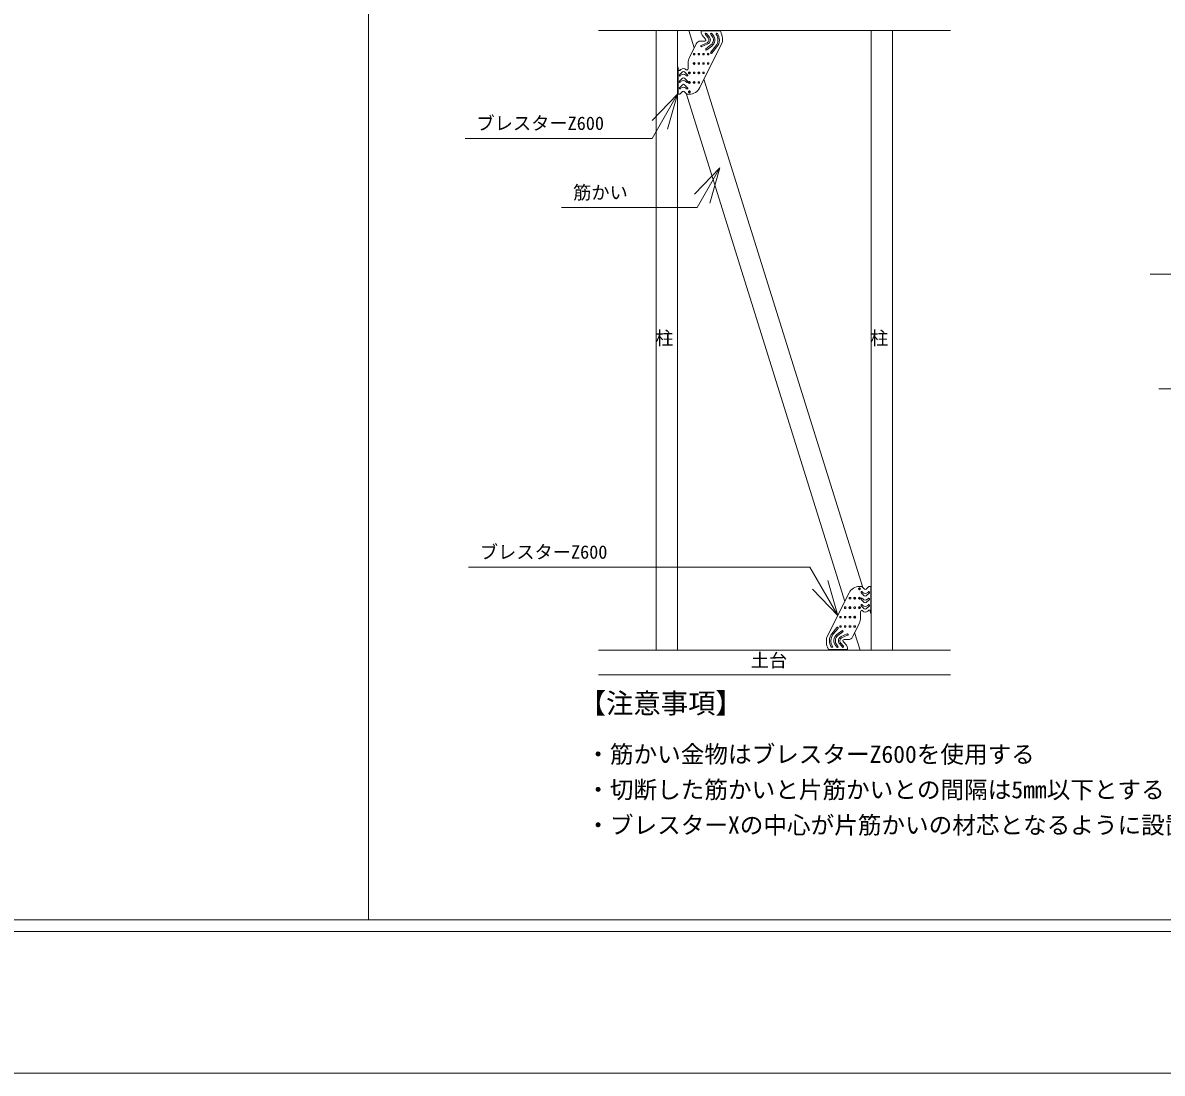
# Model space of a CAD drawing. Units: millimetres, scale not verified. Extents: x -2100 to 2100, y -1485 to 1485.
# Drawn here: x -1243 to -278, y -1400 to -510 of the extents above; entities that cross this region are included whole.
import ezdxf
from ezdxf.enums import TextEntityAlignment as Align

# ---------------------------------------------------------------- set-up
doc = ezdxf.new("R2010")
doc.units = ezdxf.units.MM
doc.header["$LTSCALE"] = 5
doc.linetypes.add('CHAIN', pattern=[18.5, 12, -1.5, 3.5, -1.5])
doc.linetypes.add('USER1', pattern=[1, 0.5, -0.5])
for name, color, linetype, lineweight in [('0-0_0', 7, 'Continuous', 18), ('0-1_レイヤ14', 6, 'Continuous', 18), ('0-2_レイヤ15', 3, 'USER1', 18), ('0-3_レイヤ0', 2, 'Continuous', 18)]:
    doc.layers.add(name, color=color, linetype=linetype, lineweight=lineweight)
doc.styles.add('ＭＳ ゴシック', font='')
doc.styles.get('ＭＳ ゴシック').set_extended_font_data('MS Gothic')

msp = doc.modelspace()

# ---------------------------------------------------------------- linework, layer by layer
at = {"layer": '0-1_レイヤ14', "color": 2}
msp.add_line((-950, -1270), (-950, 1210), dxfattribs=at)
at = {"layer": '0-2_レイヤ15', "color": 2, "linetype": 'Continuous'}
for p, q in [((2000, -1270), (-2000, -1270)), ((2000, -1280), (-2000, -1280)), ((2000, -1400), (-2000, -1400))]:
    msp.add_line(p, q, dxfattribs=at)
at = {"layer": '0-3_レイヤ0', "color": 3}
for p, q in [((-755.427, -516.629), (-457.427, -516.629)), ((-706.427, -516.629), (-706.427, -1041.629)), ((-688.427, -516.629), (-688.427, -1041.629)), ((-674.356, -531.487), (-678.998, -516.629)), ((-524.427, -516.629), (-524.427, -1041.629)), ((-506.427, -516.629), (-506.427, -1041.629)), ((-687.2, -550.741), (-688.427, -546.813)), ((-531.612, -988.443), (-666.089, -557.953)), ((-546.764, -1000.304), (-681.241, -569.814)), ((-524.427, -1011.445), (-525.619, -1007.629)), ((-533.856, -1041.629), (-538.497, -1026.77)), ((-755.427, -1041.629), (-457.427, -1041.629)), ((-755.427, -1062.629), (-457.427, -1062.629))]:
    msp.add_line(p, q, dxfattribs=at)
at = {"layer": '0-3_レイヤ0'}
for p, q in [((-668.427, -516.629), (-652.427, -516.629)), ((-668.427, -516.629), (-668.427, -518.139)), ((-668.427, -517.089), (-652.427, -517.089)), ((-667.453, -520.755), (-664.67, -523.975)), ((-664.888, -520.013), (-662.429, -522.965)), ((-663.966, -519.245), (-661.507, -522.197)), ((-660.279, -520.023), (-659.358, -521.078)), ((-659.375, -519.234), (-658.454, -520.289)), ((-652.427, -516.629), (-652.427, -517.089)), ((-672.532, -527.84), (-678.371, -539.517)), ((-669.663, -565.101), (-650.585, -526.946)), ((-668.954, -525.629), (-665.427, -525.629)), ((-668.471, -529.281), (-663.367, -527.003)), ((-667.982, -530.376), (-662.878, -528.099)), ((-664.39, -532.151), (-660.154, -528.924)), ((-663.663, -533.106), (-659.427, -529.879)), ((-660.294, -535.052), (-656.041, -529.773)), ((-659.359, -535.805), (-655.106, -530.526)), ((-675.027, -537.029), (-675.027, -536.229)), ((-674.827, -536.029), (-674.027, -536.029)), ((-674.027, -537.229), (-674.827, -537.229)), ((-673.827, -536.229), (-673.827, -537.029)), ((-671.027, -537.029), (-671.027, -536.229)), ((-670.827, -536.029), (-670.027, -536.029)), ((-670.027, -537.229), (-670.827, -537.229)), ((-669.827, -536.229), (-669.827, -537.029)), ((-667.027, -537.029), (-667.027, -536.229)), ((-666.827, -536.029), (-666.027, -536.029)), ((-666.027, -537.229), (-666.827, -537.229)), ((-665.827, -536.229), (-665.827, -537.029)), ((-663.027, -537.029), (-663.027, -536.229)), ((-662.827, -536.029), (-662.027, -536.029)), ((-662.027, -537.229), (-662.827, -537.229)), ((-661.827, -536.229), (-661.827, -537.029)), ((-685.548, -549.75), (-686.134, -550.336)), ((-681.134, -549.921), (-681.305, -549.75)), ((-681.305, -549.75), (-681.134, -549.921)), ((-681.134, -549.921), (-681.151, -549.904)), ((-679.427, -543.989), (-679.427, -549.214)), ((-671.027, -545.029), (-671.027, -544.229)), ((-670.827, -544.029), (-670.027, -544.029)), ((-670.027, -545.229), (-670.827, -545.229)), ((-669.827, -544.229), (-669.827, -545.029)), ((-667.027, -545.029), (-667.027, -544.229)), ((-666.827, -544.029), (-666.027, -544.029)), ((-666.027, -545.229), (-666.827, -545.229)), ((-665.827, -544.229), (-665.827, -545.029)), ((-663.027, -545.029), (-663.027, -544.229)), ((-662.827, -544.029), (-662.027, -544.029)), ((-662.027, -545.229), (-662.827, -545.229)), ((-661.827, -544.229), (-661.827, -545.029)), ((-686.841, -550.629), (-688.427, -550.629)), ((-687.967, -570.629), (-687.967, -550.629)), ((-686.851, -554.204), (-684.275, -551.629)), ((-686.851, -559.604), (-684.275, -557.029)), ((-686.002, -555.053), (-685.548, -554.598)), ((-680.002, -554.204), (-682.578, -551.629)), ((-680.002, -559.604), (-682.578, -557.029)), ((-680.851, -555.053), (-681.305, -554.598)), ((-675.027, -553.029), (-675.027, -552.229)), ((-674.827, -552.029), (-674.027, -552.029)), ((-674.027, -553.229), (-674.827, -553.229)), ((-673.827, -552.229), (-673.827, -553.029)), ((-667.027, -553.029), (-667.027, -552.229)), ((-666.827, -552.029), (-666.027, -552.029)), ((-666.027, -553.229), (-666.827, -553.229)), ((-665.827, -552.229), (-665.827, -553.029)), ((-686.851, -565.204), (-684.275, -562.629)), ((-686.134, -570.336), (-684.134, -568.336)), ((-686.002, -560.453), (-685.548, -559.998)), ((-686.002, -566.053), (-685.548, -565.598)), ((-682.72, -568.336), (-680.72, -570.336)), ((-680.002, -565.204), (-682.578, -562.629)), ((-680.851, -560.453), (-681.305, -559.998)), ((-680.851, -566.053), (-681.305, -565.598)), ((-671.027, -561.029), (-671.027, -560.229)), ((-670.827, -560.029), (-670.027, -560.029)), ((-670.027, -561.229), (-670.827, -561.229)), ((-669.827, -560.229), (-669.827, -561.029)), ((-680.012, -570.629), (-678.607, -570.629)), ((-543.191, -993.156), (-562.268, -1031.311)), ((-532.841, -987.629), (-534.246, -987.629)), ((-532.851, -993.053), (-530.275, -995.629)), ((-530.134, -989.921), (-532.134, -987.921)), ((-532.002, -992.204), (-531.548, -992.659)), ((-526.72, -987.921), (-528.72, -989.921)), ((-526.002, -993.053), (-528.578, -995.629)), ((-526.851, -992.204), (-527.305, -992.659)), ((-524.887, -987.629), (-524.887, -1007.629)), ((-543.027, -998.029), (-543.027, -997.229)), ((-542.827, -997.029), (-542.027, -997.029)), ((-542.027, -998.229), (-542.827, -998.229)), ((-541.827, -997.229), (-541.827, -998.029)), ((-532.851, -998.653), (-530.275, -1001.229)), ((-532.002, -997.804), (-531.548, -998.259)), ((-532.002, -1003.204), (-531.548, -1003.659)), ((-526.002, -998.653), (-528.578, -1001.229)), ((-526.851, -997.804), (-527.305, -998.259)), ((-526.851, -1003.204), (-527.305, -1003.659)), ((-550.827, -1013.029), (-550.027, -1013.029)), ((-547.027, -1006.029), (-547.027, -1005.229)), ((-546.827, -1005.029), (-546.027, -1005.029)), ((-546.027, -1006.229), (-546.827, -1006.229)), ((-546.827, -1013.029), (-546.027, -1013.029)), ((-545.827, -1005.229), (-545.827, -1006.029)), ((-542.827, -1013.029), (-542.027, -1013.029)), ((-539.027, -1006.029), (-539.027, -1005.229)), ((-538.827, -1005.029), (-538.027, -1005.029)), ((-538.027, -1006.229), (-538.827, -1006.229)), ((-537.827, -1005.229), (-537.827, -1006.029)), ((-533.427, -1014.268), (-533.427, -1009.043)), ((-532.851, -1004.053), (-530.275, -1006.629)), ((-531.72, -1008.336), (-531.702, -1008.353)), ((-531.72, -1008.336), (-531.548, -1008.507)), ((-531.548, -1008.507), (-531.72, -1008.336)), ((-526.002, -1004.053), (-528.578, -1006.629)), ((-527.305, -1008.507), (-526.72, -1007.921)), ((-526.012, -1007.629), (-524.427, -1007.629)), ((-553.494, -1022.452), (-557.747, -1027.732)), ((-551.027, -1014.029), (-551.027, -1013.229)), ((-551.027, -1022.029), (-551.027, -1021.229)), ((-550.027, -1014.229), (-550.827, -1014.229)), ((-550.827, -1021.029), (-550.027, -1021.029)), ((-550.027, -1022.229), (-550.827, -1022.229)), ((-549.827, -1013.229), (-549.827, -1014.029)), ((-549.827, -1021.229), (-549.827, -1022.029)), ((-547.027, -1014.029), (-547.027, -1013.229)), ((-547.027, -1022.029), (-547.027, -1021.229)), ((-546.027, -1014.229), (-546.827, -1014.229)), ((-546.827, -1021.029), (-546.027, -1021.029)), ((-546.027, -1022.229), (-546.827, -1022.229)), ((-545.827, -1013.229), (-545.827, -1014.029)), ((-545.827, -1021.229), (-545.827, -1022.029)), ((-543.027, -1014.029), (-543.027, -1013.229)), ((-543.027, -1022.029), (-543.027, -1021.229)), ((-542.027, -1014.229), (-542.827, -1014.229)), ((-542.827, -1021.029), (-542.027, -1021.029)), ((-542.027, -1022.229), (-542.827, -1022.229)), ((-541.827, -1013.229), (-541.827, -1014.029)), ((-541.827, -1021.229), (-541.827, -1022.029)), ((-540.321, -1030.417), (-534.482, -1018.74)), ((-539.027, -1022.029), (-539.027, -1021.229)), ((-538.827, -1021.029), (-538.027, -1021.029)), ((-538.027, -1022.229), (-538.827, -1022.229)), ((-537.827, -1021.229), (-537.827, -1022.029)), ((-552.559, -1023.205), (-556.812, -1028.484)), ((-549.19, -1025.151), (-553.426, -1028.379)), ((-548.463, -1026.106), (-552.699, -1029.333)), ((-544.871, -1027.881), (-549.975, -1030.158)), ((-544.382, -1028.976), (-549.486, -1031.254)), ((-544.427, -1041.169), (-560.427, -1041.169)), ((-560.427, -1041.629), (-560.427, -1041.169)), ((-544.427, -1041.629), (-560.427, -1041.629)), ((-553.479, -1039.023), (-554.399, -1037.968)), ((-552.575, -1038.234), (-553.495, -1037.179)), ((-548.888, -1039.013), (-551.346, -1036.061)), ((-547.966, -1038.245), (-550.424, -1035.293)), ((-545.4, -1037.502), (-548.183, -1034.282)), ((-543.899, -1032.629), (-547.427, -1032.629)), ((-544.427, -1041.629), (-544.427, -1040.118))]:
    msp.add_line(p, q, dxfattribs=at)
at = {"layer": '0-3_レイヤ0', "color": 4, "linetype": 'CHAIN'}
for p, q in [((-675.467, -544.629), (-673.387, -544.629)), ((-674.427, -545.669), (-674.427, -543.589)), ((-679.467, -552.629), (-677.387, -552.629)), ((-678.427, -553.669), (-678.427, -551.589)), ((-678.427, -561.669), (-678.427, -559.589)), ((-674.427, -561.669), (-674.427, -559.589)), ((-671.467, -552.629), (-669.387, -552.629)), ((-670.427, -553.669), (-670.427, -551.589)), ((-679.467, -560.629), (-677.387, -560.629)), ((-679.467, -568.629), (-677.387, -568.629)), ((-678.427, -569.669), (-678.427, -567.589)), ((-675.467, -560.629), (-673.387, -560.629)), ((-533.387, -989.629), (-535.467, -989.629)), ((-534.427, -988.589), (-534.427, -990.669)), ((-537.387, -997.629), (-539.467, -997.629)), ((-538.427, -996.589), (-538.427, -998.669)), ((-533.387, -997.629), (-535.467, -997.629)), ((-534.427, -996.589), (-534.427, -998.669)), ((-541.387, -1005.629), (-543.467, -1005.629)), ((-542.427, -1004.589), (-542.427, -1006.669)), ((-538.427, -1012.589), (-538.427, -1014.669)), ((-533.387, -1005.629), (-535.467, -1005.629)), ((-534.427, -1004.589), (-534.427, -1006.669)), ((-537.387, -1013.629), (-539.467, -1013.629))]:
    msp.add_line(p, q, dxfattribs=at)
at = {"layer": '0-3_レイヤ0', "color": 3}
for points in [[(-674.097, -544.959), (-674.097, -544.299), (-674.757, -544.299), (-674.757, -544.959)], [(-678.097, -552.959), (-678.097, -552.299), (-678.757, -552.299), (-678.757, -552.959)], [(-670.097, -552.959), (-670.097, -552.299), (-670.757, -552.299), (-670.757, -552.959)], [(-678.097, -560.959), (-678.097, -560.299), (-678.757, -560.299), (-678.757, -560.959)], [(-678.097, -568.959), (-678.097, -568.299), (-678.757, -568.299), (-678.757, -568.959)], [(-674.097, -560.959), (-674.097, -560.299), (-674.757, -560.299), (-674.757, -560.959)], [(-534.757, -989.299), (-534.757, -989.959), (-534.097, -989.959), (-534.097, -989.299)], [(-538.757, -997.299), (-538.757, -997.959), (-538.097, -997.959), (-538.097, -997.299)], [(-534.757, -997.299), (-534.757, -997.959), (-534.097, -997.959), (-534.097, -997.299)], [(-542.757, -1005.299), (-542.757, -1005.959), (-542.097, -1005.959), (-542.097, -1005.299)], [(-534.757, -1005.299), (-534.757, -1005.959), (-534.097, -1005.959), (-534.097, -1005.299)], [(-538.757, -1013.299), (-538.757, -1013.959), (-538.097, -1013.959), (-538.097, -1013.299)]]:
    msp.add_lwpolyline(points, close=True, dxfattribs=at)
at = {"layer": '0-3_レイヤ0'}
for points in [[(-686.841, -570.629), (-688.427, -570.629), (-688.427, -550.629)], [(-526.012, -987.629), (-524.427, -987.629), (-524.427, -1007.629)]]:
    msp.add_lwpolyline(points, dxfattribs=at)
at = {"layer": '0-3_レイヤ0', "color": 4}
for points in [[(-688.427, -570.629), (-710.068, -608.112), (-868.234, -608.112)], [(-709.922, -592.859), (-688.427, -570.629), (-696.931, -600.359)], [(-652.532, -633.106), (-671.962, -666.759), (-786.665, -666.759)], [(-674.028, -655.336), (-652.532, -633.106), (-661.037, -662.836)], [(-62.349, -748.945), (-77.303, -723.045), (-288.34, -723.045)], [(-57.635, -794.221), (-72.583, -820.112), (-281.002, -820.112)], [(-552.729, -1012.234), (-576.331, -971.354), (-865.373, -971.354)], [(-561.234, -982.503), (-552.729, -1012.234), (-574.224, -990.003)]]:
    msp.add_lwpolyline(points, dxfattribs=at)
at = {"layer": '0-3_レイヤ0', "color": 3}
for centre in [(-674.427, -544.629), (-678.427, -552.629), (-670.427, -552.629), (-678.427, -560.629), (-678.427, -568.629), (-674.427, -560.629), (-534.427, -989.629), (-538.427, -997.629), (-534.427, -997.629), (-542.427, -1005.629), (-538.427, -1013.629), (-534.427, -1005.629)]:
    msp.add_circle(centre, 0.84, dxfattribs=at)
at = {"layer": '0-3_レイヤ0'}
for centre in [(-674.427, -544.629), (-678.427, -552.629), (-670.427, -552.629), (-678.427, -560.629), (-678.427, -568.629), (-674.427, -560.629), (-534.427, -989.629), (-538.427, -997.629), (-534.427, -997.629), (-542.427, -1005.629), (-538.427, -1013.629), (-534.427, -1005.629)]:
    msp.add_circle(centre, 0.62, dxfattribs=at)
for centre, radius, start, end in [((-664.427, -518.139), 4, 180, 220.83872), ((-664.427, -519.629), 0.6, 39.79185, 219.79185), ((-659.827, -519.629), 0.6, 41.11209, 221.11209), ((-663.427, -524.629), 6.6, 307.3021, 41.11209), ((-662.427, -524.629), 8.2, 321.14594, 34.62354), ((-655.185, -519.629), 0.6, 34.62354, 214.62354), ((-662.427, -524.629), 9.4, 321.14594, 34.62354), ((-667.427, -524.629), 17, 352.16526, 28.07249), ((-668.954, -529.629), 4, 90, 153.43495), ((-668.227, -529.829), 0.6, 114.04962, 294.04963), ((-665.427, -524.629), 1, 270, 40.83872), ((-664.427, -524.629), 2.6, 294.04963, 39.71514), ((-664.427, -524.629), 3.8, 294.04963, 39.79185), ((-663.427, -524.629), 5.4, 307.3021, 41.11209), ((-669.427, -543.989), 10, 153.43495, 180), ((-674.827, -536.229), 0.2, 90, 180), ((-674.827, -537.029), 0.2, 180, 270), ((-674.027, -536.229), 0.2, 0, 90), ((-674.027, -537.029), 0.2, 270, 0), ((-670.827, -536.229), 0.2, 90, 180), ((-670.827, -537.029), 0.2, 180, 270), ((-670.027, -536.229), 0.2, 0, 90), ((-670.027, -537.029), 0.2, 270, 0), ((-666.827, -536.229), 0.2, 90, 180), ((-666.827, -537.029), 0.2, 180, 270), ((-666.027, -536.229), 0.2, 0, 90), ((-666.027, -537.029), 0.2, 270, 0), ((-664.027, -532.629), 0.6, 127.3021, 307.3021), ((-662.827, -536.229), 0.2, 90, 180), ((-662.827, -537.029), 0.2, 180, 270), ((-662.027, -536.229), 0.2, 0, 90), ((-662.027, -537.029), 0.2, 270, 0), ((-659.827, -535.429), 0.6, 141.14594, 321.14594), ((-683.427, -551.871), 3, 45, 135), ((-680.427, -549.214), 1, 225, 0), ((-670.827, -544.229), 0.2, 90, 180), ((-670.827, -545.029), 0.2, 180, 270), ((-670.027, -544.229), 0.2, 0, 90), ((-670.027, -545.029), 0.2, 270, 0), ((-666.827, -544.229), 0.2, 90, 180), ((-666.827, -545.029), 0.2, 180, 270), ((-666.027, -544.229), 0.2, 0, 90), ((-666.027, -545.029), 0.2, 270, 0), ((-662.827, -544.229), 0.2, 90, 180), ((-662.827, -545.029), 0.2, 180, 270), ((-662.027, -544.229), 0.2, 0, 90), ((-662.027, -545.029), 0.2, 270, 0), ((-686.427, -554.629), 0.6, 135.00001, 315), ((-686.427, -560.029), 0.6, 135.00001, 315), ((-686.841, -549.629), 1, 270, 315), ((-683.427, -556.72), 3, 45, 135), ((-683.427, -562.12), 3, 45, 135), ((-683.427, -552.477), 1.2, 45, 135), ((-683.427, -557.877), 1.2, 45, 135), ((-680.427, -554.629), 0.6, 224.99999, 45), ((-680.427, -560.029), 0.6, 224.99999, 45), ((-674.827, -552.229), 0.2, 90, 180), ((-674.827, -553.029), 0.2, 180, 270), ((-674.027, -552.229), 0.2, 0, 90), ((-674.027, -553.029), 0.2, 270, 0), ((-666.827, -552.229), 0.2, 90, 180), ((-666.827, -553.029), 0.2, 180, 270), ((-666.027, -552.229), 0.2, 0, 90), ((-666.027, -553.029), 0.2, 270, 0), ((-686.427, -565.629), 0.6, 135.00001, 315), ((-683.427, -567.72), 3, 45, 135), ((-683.427, -563.477), 1.2, 45, 135), ((-683.427, -569.043), 1, 45, 135), ((-680.427, -565.629), 0.6, 224.99999, 45), ((-678.607, -560.629), 10, 270, 333.43495), ((-670.827, -560.229), 0.2, 90, 180), ((-670.827, -561.029), 0.2, 180, 270), ((-670.027, -560.229), 0.2, 0, 90), ((-670.027, -561.029), 0.2, 270, 0), ((-686.841, -569.629), 1, 270, 315), ((-680.012, -569.629), 1, 225, 270), ((-534.246, -997.629), 10, 90, 153.43495), ((-532.427, -992.629), 0.6, 44.99999, 225), ((-532.841, -988.629), 1, 45, 90), ((-529.427, -990.537), 3, 225, 315), ((-529.427, -989.214), 1, 225, 315), ((-526.427, -992.629), 0.6, 315.00001, 135), ((-526.012, -988.629), 1, 90, 135), ((-542.827, -997.229), 0.2, 90, 180), ((-542.827, -998.029), 0.2, 180, 270), ((-542.027, -997.229), 0.2, 0, 90), ((-542.027, -998.029), 0.2, 270, 0), ((-532.427, -998.229), 0.6, 44.99999, 225), ((-532.427, -1003.629), 0.6, 44.99999, 225), ((-529.427, -996.137), 3, 225, 315), ((-529.427, -994.78), 1.2, 225, 315), ((-529.427, -1000.38), 1.2, 225, 315), ((-526.427, -998.229), 0.6, 315.00001, 135), ((-526.427, -1003.629), 0.6, 315.00001, 135), ((-550.827, -1013.229), 0.2, 90, 180), ((-550.027, -1013.229), 0.2, 0, 90), ((-546.827, -1005.229), 0.2, 90, 180), ((-546.827, -1006.029), 0.2, 180, 270), ((-546.827, -1013.229), 0.2, 90, 180), ((-546.027, -1005.229), 0.2, 0, 90), ((-546.027, -1006.029), 0.2, 270, 0), ((-546.027, -1013.229), 0.2, 0, 90), ((-542.827, -1013.229), 0.2, 90, 180), ((-542.027, -1013.229), 0.2, 0, 90), ((-538.827, -1005.229), 0.2, 90, 180), ((-538.827, -1006.029), 0.2, 180, 270), ((-538.027, -1005.229), 0.2, 0, 90), ((-538.027, -1006.029), 0.2, 270, 0), ((-532.427, -1009.043), 1, 45, 180), ((-529.427, -1001.537), 3, 225, 315), ((-529.427, -1006.386), 3, 225, 315), ((-529.427, -1005.78), 1.2, 225, 315), ((-526.012, -1008.629), 1, 90, 135), ((-553.027, -1022.829), 0.6, 321.14594, 141.14594), ((-550.827, -1014.029), 0.2, 180, 270), ((-550.827, -1021.229), 0.2, 90, 180), ((-550.827, -1022.029), 0.2, 180, 270), ((-550.027, -1014.029), 0.2, 270, 0), ((-550.027, -1021.229), 0.2, 0, 90), ((-550.027, -1022.029), 0.2, 270, 0), ((-546.827, -1014.029), 0.2, 180, 270), ((-546.827, -1021.229), 0.2, 90, 180), ((-546.827, -1022.029), 0.2, 180, 270), ((-546.027, -1014.029), 0.2, 270, 0), ((-546.027, -1021.229), 0.2, 0, 90), ((-546.027, -1022.029), 0.2, 270, 0), ((-542.827, -1014.029), 0.2, 180, 270), ((-542.827, -1021.229), 0.2, 90, 180), ((-542.827, -1022.029), 0.2, 180, 270), ((-542.027, -1014.029), 0.2, 270, 0), ((-542.027, -1021.229), 0.2, 0, 90), ((-542.027, -1022.029), 0.2, 270, 0), ((-538.827, -1021.229), 0.2, 90, 180), ((-538.827, -1022.029), 0.2, 180, 270), ((-538.027, -1021.229), 0.2, 0, 90), ((-538.027, -1022.029), 0.2, 270, 0), ((-543.427, -1014.268), 10, 333.43495, 360), ((-545.427, -1033.629), 17, 172.16526, 208.07249), ((-550.427, -1033.629), 9.4, 141.14594, 214.62354), ((-550.427, -1033.629), 8.2, 141.14594, 214.62354), ((-549.427, -1033.629), 6.6, 127.3021, 221.11209), ((-549.427, -1033.629), 5.4, 127.3021, 221.11209), ((-548.427, -1033.629), 3.8, 114.04963, 219.79185), ((-548.427, -1033.629), 2.6, 114.04963, 219.71514), ((-548.827, -1025.629), 0.6, 307.3021, 127.3021), ((-544.627, -1028.429), 0.6, 294.04962, 114.04963), ((-543.899, -1028.629), 4, 270, 333.43495), ((-557.668, -1038.629), 0.6, 214.62354, 34.62354), ((-553.027, -1038.629), 0.6, 221.11209, 41.11209), ((-548.427, -1038.629), 0.6, 219.79185, 39.79185), ((-547.427, -1033.629), 1, 90, 220.83872), ((-548.427, -1040.118), 4, 0, 40.83872)]:
    msp.add_arc(centre, radius, start, end, dxfattribs=at)

# ---------------------------------------------------------------- texts
at = {"layer": '0-0_0', "style": 'ＭＳ ゴシック'}
for s, p in [('・筋かい金物はブレスターZ600を使用する', (-765.716, -1141.527)), ('・切断した筋かいと片筋かいとの間隔は5mm以下とする', (-765.716, -1171.527)), ('・ブレスターXの中心が片筋かいの材芯となるように設置する', (-765.716, -1201.527))]:
    msp.add_text(s, height=14.66, dxfattribs=at).set_placement(p, align=Align.BOTTOM_LEFT)
at = {"layer": '0-3_レイヤ0', "color": 7, "style": 'ＭＳ ゴシック'}
for s, height, p in [('ブレスターZ600', 11.32, (-858.719, -604.3)), ('筋かい', 11.32, (-776.873, -662.947)), ('柱', 11.32, (-707.427, -786.317)), ('柱', 11.32, (-525.427, -786.317)), ('ブレスターZ600', 11.32, (-855.859, -967.542)), ('土台', 11.32, (-626.427, -1059.317)), ('【注意事項】', 16.98, (-772.156, -1100.175))]:
    msp.add_text(s, height=height, dxfattribs=at).set_placement(p, align=Align.BOTTOM_LEFT)

doc.saveas('drawing.dxf')
